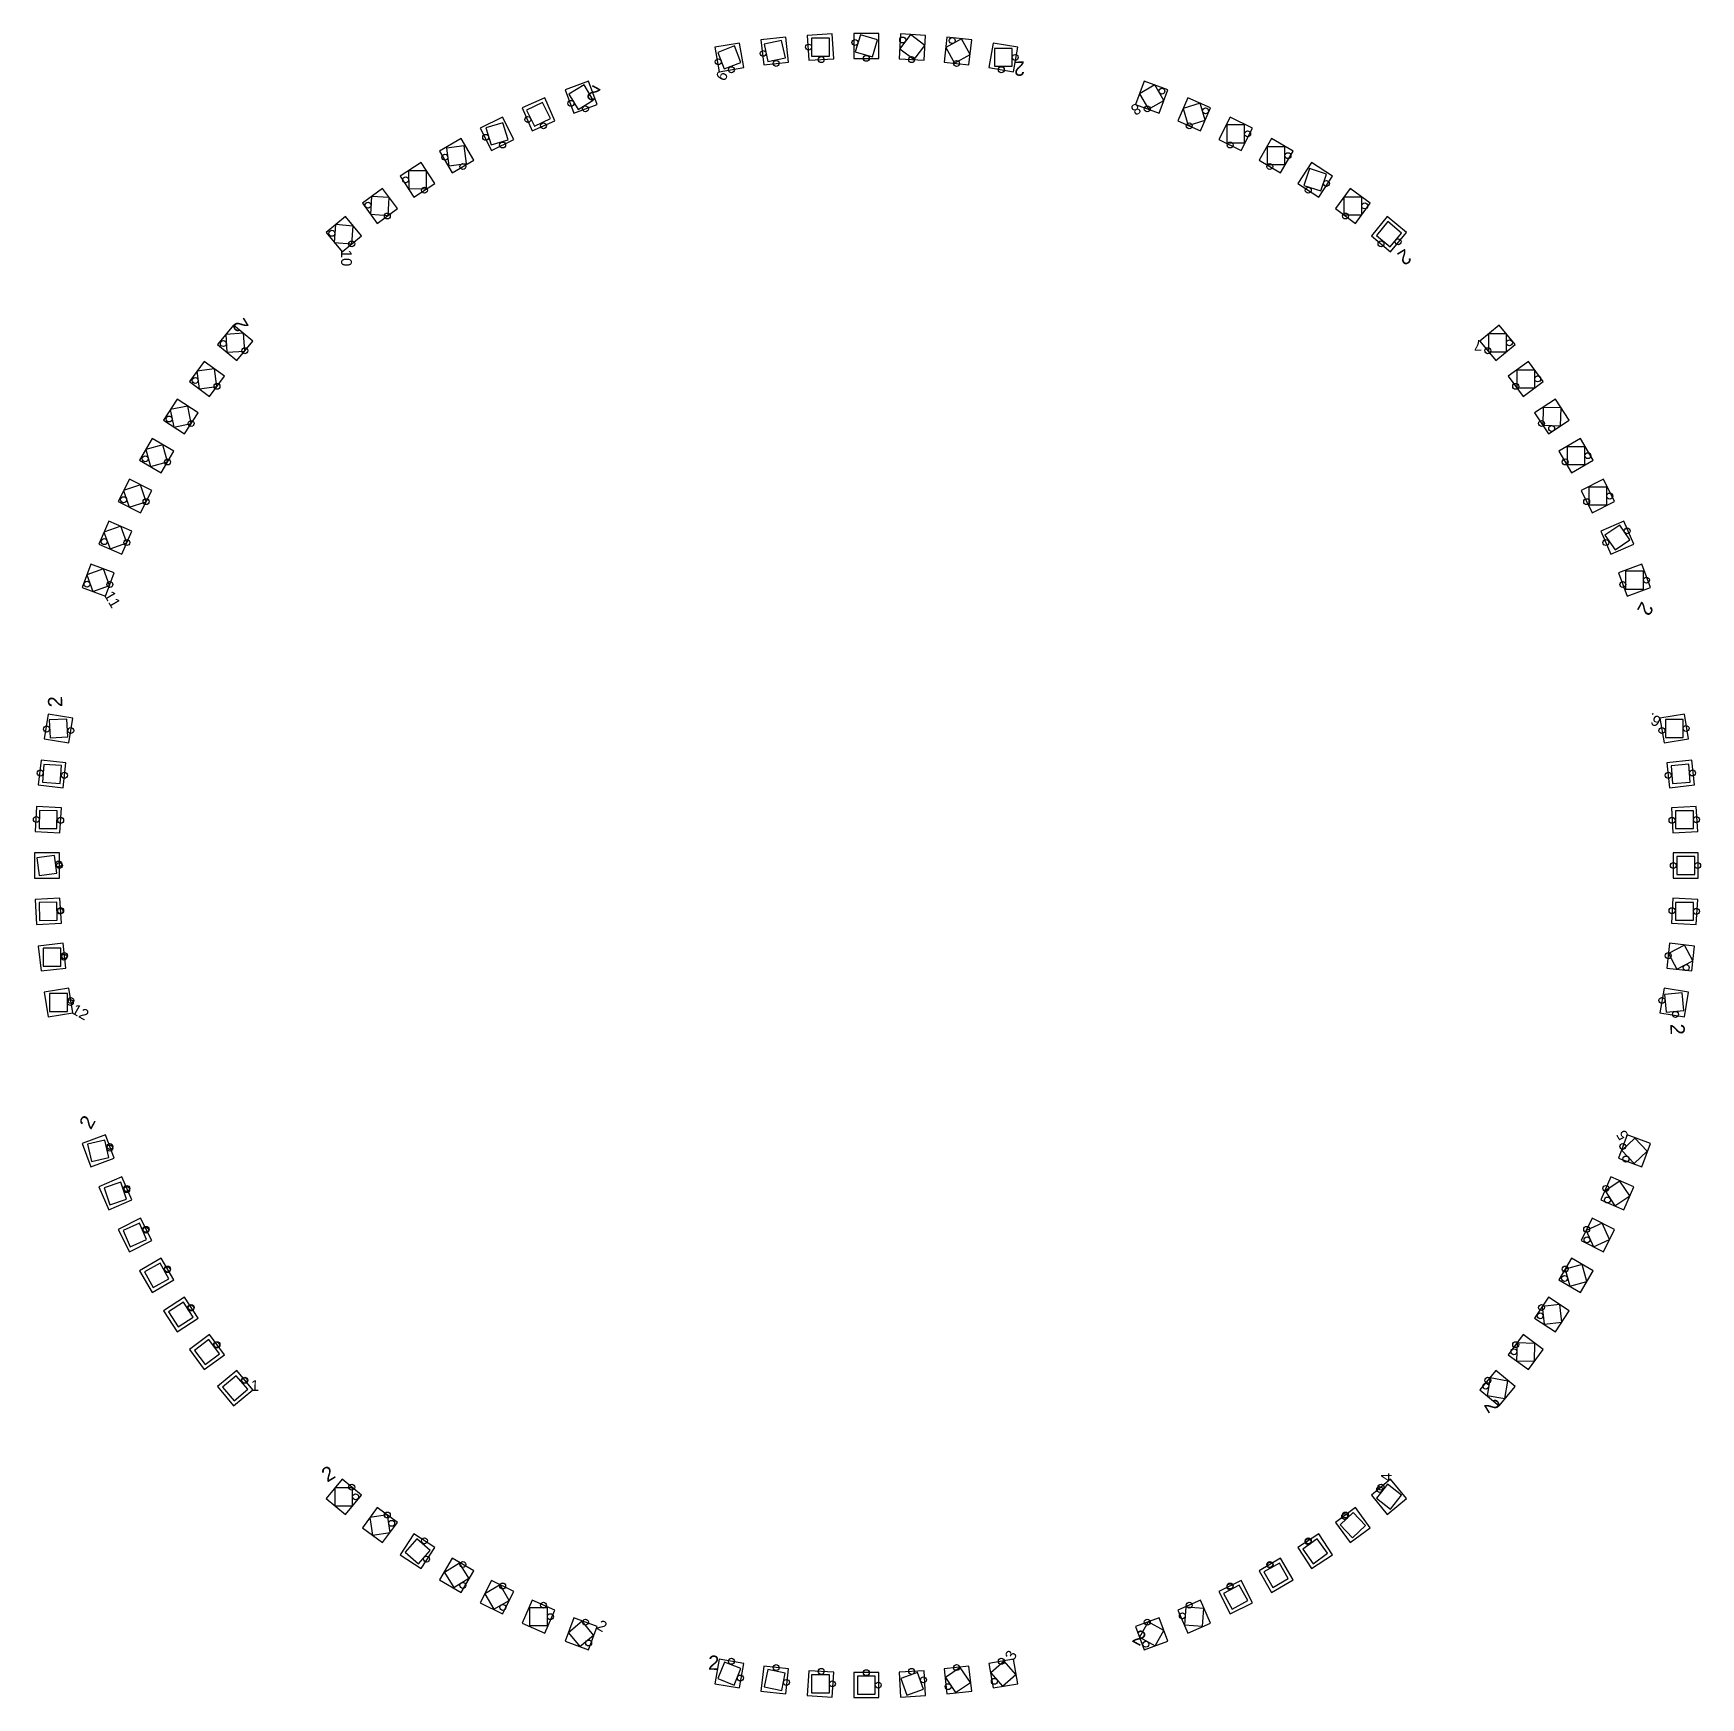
# Model space of a CAD drawing. Extents: x -281 to 281, y -280 to 280.
import ezdxf

# ---------------------------------------------------------------- set-up
doc = ezdxf.new("R2010")
doc.units = 0
doc.header["$MEASUREMENT"] = 0
doc.layers.get('0').update_dxf_attribs({"linetype": 'CONTINUOUS'})
doc.layers.add('EVERYTHING', color=7, linetype='CONTINUOUS')
doc.styles.get("Standard").update_dxf_attribs({"font": 'ARIAL.TTF'})

msp = doc.modelspace()

# ---------------------------------------------------------------- linework, layer by layer
at = {"layer": 'EVERYTHING', "color": 0}
for points in [[(-41.3, 268.66), (-42.7, 276.96), (-51, 275.56), (-49.6, 267.26)], [(-44.46, 276), (-50.04, 273.8), (-47.84, 268.22), (-42.26, 270.42)], [(-26.2, 270.56), (-27.14, 278.92), (-35.5, 277.98), (-34.56, 269.62)], [(-28.55, 277.83), (-34.41, 276.57), (-33.15, 270.71), (-27.29, 271.97)], [(-11.01, 271.6), (-11.48, 280.01), (-19.89, 279.54), (-19.42, 271.13)], [(-12.44, 278.56), (-18.44, 278.58), (-18.46, 272.58), (-12.46, 272.56)], [(4.21, 271.79), (4.21, 280.21), (-4.21, 280.21), (-4.21, 271.79)], [(3.72, 278.03), (-2.03, 279.72), (-3.72, 273.97), (2.03, 272.28)], [(19.42, 271.13), (19.89, 279.54), (11.48, 280.01), (11.01, 271.6)], [(19.65, 276.17), (14.85, 279.77), (11.25, 274.97), (16.05, 271.37)], [(34.56, 269.62), (35.5, 277.98), (27.14, 278.92), (26.2, 270.56)], [(34.92, 273.08), (32.04, 278.34), (26.78, 275.46), (29.66, 270.2)], [(49.6, 267.26), (51, 275.56), (42.7, 276.96), (41.3, 268.66)], [(43.15, 269.11), (49.15, 269.11), (49.15, 275.11), (43.15, 275.11)], [(-90.68, 256.25), (-93.61, 264.14), (-101.5, 261.21), (-98.57, 253.32)], [(98.57, 253.32), (101.5, 261.21), (93.61, 264.14), (90.68, 256.25)], [(-104.88, 250.78), (-108.25, 258.49), (-115.96, 255.12), (-112.59, 247.41)], [(-95.09, 262.85), (-100.21, 259.73), (-97.09, 254.61), (-91.97, 257.73)], [(95.01, 254.63), (100.19, 257.65), (97.17, 262.83), (91.99, 259.81)], [(112.59, 247.41), (115.96, 255.12), (108.25, 258.49), (104.88, 250.78)], [(-109.04, 256.96), (-114.43, 254.33), (-111.8, 248.94), (-106.41, 251.57)], [(108.41, 249.21), (114.16, 250.94), (112.43, 256.69), (106.68, 254.96)], [(-118.75, 244.51), (-122.55, 252.03), (-130.07, 248.23), (-126.27, 240.71)], [(-122.43, 250.12), (-128.16, 248.35), (-126.39, 242.62), (-120.66, 244.39)], [(126.27, 240.71), (130.07, 248.23), (122.55, 252.03), (118.75, 244.51)], [(121.41, 243.37), (127.41, 243.37), (127.41, 249.37), (121.41, 249.37)], [(-132.25, 237.48), (-136.46, 244.77), (-143.75, 240.56), (-139.54, 233.27)], [(-135.42, 242.39), (-141.37, 241.6), (-140.58, 235.65), (-134.63, 236.44)], [(139.54, 233.27), (143.75, 240.56), (136.46, 244.77), (132.25, 237.48)], [(135, 236.02), (141, 236.02), (141, 242.02), (135, 242.02)], [(-145.33, 229.7), (-149.94, 236.75), (-156.99, 232.14), (-152.38, 225.09)], [(152.38, 225.09), (156.99, 232.14), (149.94, 236.75), (145.33, 229.7)], [(-148.18, 233.94), (-154.18, 233.9), (-154.14, 227.9), (-148.14, 227.94)], [(147.37, 229.01), (153.07, 227.13), (154.95, 232.83), (149.25, 234.71)], [(-157.96, 221.21), (-162.96, 227.99), (-169.74, 222.99), (-164.74, 216.21)], [(-160.67, 224.91), (-166.66, 225.28), (-167.03, 219.29), (-161.04, 218.92)], [(164.74, 216.21), (169.74, 222.99), (162.96, 227.99), (157.96, 221.21)], [(160.85, 219.1), (166.85, 219.1), (166.85, 225.1), (160.85, 225.1)], [(-170.09, 212.02), (-175.46, 218.51), (-181.95, 213.14), (-176.58, 206.65)], [(-172.8, 215.34), (-178.78, 215.8), (-179.24, 209.82), (-173.26, 209.36)], [(176.58, 206.65), (181.95, 213.14), (175.46, 218.51), (170.09, 212.02)], [(171.8, 212.19), (176.41, 208.36), (180.24, 212.97), (175.63, 216.8)], [(-206.65, 176.58), (-213.14, 181.95), (-218.51, 175.46), (-212.02, 170.09)], [(212.02, 170.09), (218.51, 175.46), (213.14, 181.95), (206.65, 176.58)], [(-209.79, 179.21), (-215.77, 178.81), (-215.37, 172.83), (-209.39, 173.23)], [(209.58, 173.02), (215.58, 173.02), (215.58, 179.02), (209.58, 179.02)], [(-216.21, 164.74), (-222.99, 169.74), (-227.99, 162.96), (-221.21, 157.96)], [(221.21, 157.96), (227.99, 162.96), (222.99, 169.74), (216.21, 164.74)], [(-219.52, 167.22), (-225.47, 166.43), (-224.68, 160.48), (-218.73, 161.27)], [(219.1, 160.85), (225.1, 160.85), (225.1, 166.85), (219.1, 166.85)], [(-225.09, 152.38), (-232.14, 156.99), (-236.75, 149.94), (-229.7, 145.33)], [(-228.58, 154.7), (-234.46, 153.5), (-233.26, 147.62), (-227.38, 148.82)], [(229.7, 145.33), (236.75, 149.94), (232.14, 156.99), (225.09, 152.38)], [(227.99, 154.23), (227.85, 148.23), (233.85, 148.09), (233.99, 154.09)], [(-233.27, 139.54), (-240.56, 143.75), (-244.77, 136.46), (-237.48, 132.25)], [(-236.91, 141.68), (-242.7, 140.11), (-241.13, 134.32), (-235.34, 135.89)], [(237.48, 132.25), (244.77, 136.46), (240.56, 143.75), (233.27, 139.54)], [(236.02, 135), (242.02, 135), (242.02, 141), (236.02, 141)], [(-240.71, 126.27), (-248.23, 130.07), (-252.03, 122.55), (-244.51, 118.75)], [(244.51, 118.75), (252.03, 122.55), (248.23, 130.07), (240.71, 126.27)], [(-244.45, 128.19), (-250.15, 126.33), (-248.29, 120.63), (-242.59, 122.49)], [(243.37, 121.41), (249.37, 121.41), (249.37, 127.41), (243.37, 127.41)], [(-247.41, 112.59), (-255.12, 115.96), (-258.49, 108.25), (-250.78, 104.88)], [(-251.15, 114.26), (-256.79, 112.22), (-254.75, 106.58), (-249.11, 108.62)], [(250.78, 104.88), (258.49, 108.25), (255.12, 115.96), (247.41, 112.59)], [(252.17, 106.25), (257.12, 109.64), (253.73, 114.59), (248.78, 111.2)], [(-253.32, 98.57), (-261.21, 101.5), (-264.14, 93.61), (-256.25, 90.68)], [(256.25, 90.68), (264.14, 93.61), (261.21, 101.5), (253.32, 98.57)], [(-256.94, 99.94), (-262.58, 97.88), (-260.52, 92.24), (-254.88, 94.3)], [(255.73, 93.09), (261.73, 93.09), (261.73, 99.09), (255.73, 99.09)], [(-267.26, 49.6), (-275.56, 51), (-276.96, 42.7), (-268.66, 41.3)], [(268.66, 41.3), (276.96, 42.7), (275.56, 51), (267.26, 49.6)], [(-269.26, 49.29), (-275.25, 49), (-274.96, 43.01), (-268.97, 43.3)], [(269.11, 43.15), (275.11, 43.15), (275.11, 49.15), (269.11, 49.15)], [(-269.62, 34.56), (-277.98, 35.5), (-278.92, 27.14), (-270.56, 26.2)], [(-271.07, 33.63), (-277.05, 34.05), (-277.47, 28.07), (-271.49, 27.65)], [(270.56, 26.2), (278.92, 27.14), (277.98, 35.5), (269.62, 34.56)], [(271.52, 27.62), (277.5, 28.1), (277.02, 34.08), (271.04, 33.6)], [(-271.13, 19.42), (-279.54, 19.89), (-280.01, 11.48), (-271.6, 11.01)], [(-272.53, 18.41), (-278.53, 18.49), (-278.61, 12.49), (-272.61, 12.41)], [(271.6, 11.01), (280.01, 11.48), (279.54, 19.89), (271.13, 19.42)], [(272.57, 12.45), (278.57, 12.45), (278.57, 18.45), (272.57, 18.45)], [(-271.79, 4.21), (-280.21, 4.21), (-280.21, -4.21), (-271.79, -4.21)], [(-278.59, -3.36), (-272.64, -2.59), (-273.41, 3.36), (-279.36, 2.59)], [(271.79, -4.21), (280.21, -4.21), (280.21, 4.21), (271.79, 4.21)], [(273, -3), (279, -3), (279, 3), (273, 3)], [(-271.6, -11.01), (-280.01, -11.48), (-279.54, -19.89), (-271.13, -19.42)], [(271.13, -19.42), (279.54, -19.89), (280.01, -11.48), (271.6, -11.01)], [(-278.51, -18.5), (-272.52, -18.39), (-272.63, -12.4), (-278.62, -12.51)], [(272.57, -18.45), (278.57, -18.45), (278.57, -12.45), (272.57, -12.45)], [(-270.56, -26.2), (-278.92, -27.14), (-277.98, -35.5), (-269.62, -34.56)], [(-277.27, -33.85), (-271.27, -33.85), (-271.27, -27.85), (-277.27, -27.85)], [(269.62, -34.56), (277.98, -35.5), (278.92, -27.14), (270.56, -26.2)], [(270.21, -29.61), (273.03, -34.91), (278.33, -32.09), (275.51, -26.79)], [(-268.66, -41.3), (-276.96, -42.7), (-275.56, -51), (-267.26, -49.6)], [(-275.11, -49.15), (-269.11, -49.15), (-269.11, -43.15), (-275.11, -43.15)], [(267.26, -49.6), (275.56, -51), (276.96, -42.7), (268.66, -41.3)], [(268.83, -43.46), (269.42, -49.43), (275.39, -48.84), (274.8, -42.87)], [(-256.25, -90.68), (-264.14, -93.61), (-261.21, -101.5), (-253.32, -98.57)], [(-260.94, -99.71), (-255.11, -98.3), (-256.52, -92.47), (-262.35, -93.88)], [(253.32, -98.57), (261.21, -101.5), (264.14, -93.61), (256.25, -90.68)], [(258.83, -91.85), (254.49, -95.99), (258.63, -100.33), (262.97, -96.19)], [(-250.78, -104.88), (-258.49, -108.25), (-255.12, -115.96), (-247.41, -112.59)], [(-254.84, -114.22), (-249.15, -112.31), (-251.06, -106.62), (-256.75, -108.53)], [(247.41, -112.59), (255.12, -115.96), (258.49, -108.25), (250.78, -104.88)], [(253.8, -106.26), (248.79, -109.57), (252.1, -114.58), (257.11, -111.27)], [(-244.51, -118.75), (-252.03, -122.55), (-248.23, -130.07), (-240.71, -126.27)], [(-247.92, -128.36), (-242.42, -125.96), (-244.82, -120.46), (-250.32, -122.86)], [(240.71, -126.27), (248.23, -130.07), (252.03, -122.55), (244.51, -118.75)], [(247.88, -120.44), (242.4, -122.9), (244.86, -128.38), (250.34, -125.92)], [(-237.48, -132.25), (-244.77, -136.46), (-240.56, -143.75), (-233.27, -139.54)], [(-240.24, -142.06), (-234.96, -139.22), (-237.8, -133.94), (-243.08, -136.78)], [(233.27, -139.54), (240.56, -143.75), (244.77, -136.46), (237.48, -132.25)], [(241.11, -134.31), (235.33, -135.91), (236.93, -141.69), (242.71, -140.09)], [(-229.7, -145.33), (-236.75, -149.94), (-232.14, -156.99), (-225.09, -152.38)], [(225.09, -152.38), (232.14, -156.99), (236.75, -149.94), (229.7, -145.33)], [(-231.81, -155.31), (-226.77, -152.05), (-230.03, -147.01), (-235.07, -150.27)], [(233.54, -147.82), (227.58, -148.54), (228.3, -154.5), (234.26, -153.78)], [(-221.21, -157.96), (-227.99, -162.96), (-222.99, -169.74), (-216.21, -164.74)], [(-222.69, -168.05), (-217.9, -164.44), (-221.51, -159.65), (-226.3, -163.26)], [(216.21, -164.74), (222.99, -169.74), (227.99, -162.96), (221.21, -157.96)], [(225.18, -160.94), (219.19, -160.77), (219.02, -166.76), (225.01, -166.93)], [(-212.02, -170.09), (-218.51, -175.46), (-213.14, -181.95), (-206.65, -176.58)], [(-212.89, -180.25), (-208.35, -176.33), (-212.27, -171.79), (-216.81, -175.71)], [(206.65, -176.58), (213.14, -181.95), (218.51, -175.46), (212.02, -170.09)], [(216.06, -173.59), (210.15, -172.54), (209.1, -178.45), (215.01, -179.5)], [(-176.58, -206.65), (-181.95, -213.14), (-175.46, -218.51), (-170.09, -212.02)], [(170.09, -212.02), (175.46, -218.51), (181.95, -213.14), (176.58, -206.65)], [(-179.02, -215.58), (-173.02, -215.58), (-173.02, -209.58), (-179.02, -209.58)], [(180.23, -212.08), (175.52, -208.37), (171.81, -213.08), (176.52, -216.79)], [(-164.74, -216.21), (-169.74, -222.99), (-162.96, -227.99), (-157.96, -221.21)], [(-166.38, -225.51), (-160.44, -224.63), (-161.32, -218.69), (-167.26, -219.57)], [(157.96, -221.21), (162.96, -227.99), (169.74, -222.99), (164.74, -216.21)], [(168.09, -222.2), (163.95, -217.86), (159.61, -222), (163.75, -226.34)], [(-152.38, -225.09), (-156.99, -232.14), (-149.94, -236.75), (-145.33, -229.7)], [(-155.39, -231.21), (-150.87, -235.15), (-146.93, -230.63), (-151.45, -226.69)], [(145.33, -229.7), (149.94, -236.75), (156.99, -232.14), (152.38, -225.09)], [(155.35, -231.59), (151.83, -226.73), (146.97, -230.25), (150.49, -235.11)], [(-139.54, -233.27), (-143.75, -240.56), (-136.46, -244.77), (-132.25, -237.48)], [(-142.13, -238.04), (-138.98, -243.15), (-133.87, -240), (-137.02, -234.89)], [(132.25, -237.48), (136.46, -244.77), (143.75, -240.56), (139.54, -233.27)], [(142.09, -240.14), (139.12, -234.93), (133.91, -237.9), (136.88, -243.11)], [(-126.27, -240.71), (-130.07, -248.23), (-122.55, -252.03), (-118.75, -244.51)], [(118.75, -244.51), (122.55, -252.03), (130.07, -248.23), (126.27, -240.71)], [(-128.51, -245.27), (-125.51, -250.47), (-120.31, -247.47), (-123.31, -242.27)], [(128.48, -247.55), (125.59, -242.3), (120.34, -245.19), (123.23, -250.44)], [(-112.59, -247.41), (-115.96, -255.12), (-108.25, -258.49), (-104.88, -250.78)], [(-113.42, -255.95), (-107.42, -255.95), (-107.42, -249.95), (-113.42, -249.95)], [(104.88, -250.78), (108.25, -258.49), (115.96, -255.12), (112.59, -247.41)], [(113.64, -250.18), (107.65, -249.73), (107.2, -255.72), (113.19, -256.17)], [(-98.57, -253.32), (-101.5, -261.21), (-93.61, -264.14), (-90.68, -256.25)], [(-100.31, -258.34), (-96.48, -262.95), (-91.87, -259.12), (-95.7, -254.51)], [(90.68, -256.25), (93.61, -264.14), (101.5, -261.21), (98.57, -253.32)], [(94.92, -254.65), (92.01, -259.9), (97.26, -262.81), (100.17, -257.56)], [(-49.6, -267.26), (-51, -275.56), (-42.7, -276.96), (-41.3, -268.66)], [(-50.05, -273.79), (-44.47, -276.01), (-42.25, -270.43), (-47.83, -268.21)], [(41.3, -268.66), (42.7, -276.96), (51, -275.56), (49.6, -267.26)], [(46.46, -267.88), (41.92, -271.8), (45.84, -276.34), (50.38, -272.42)], [(-34.56, -269.62), (-35.5, -277.98), (-27.14, -278.92), (-26.2, -270.56)], [(-34.4, -276.6), (-28.52, -277.82), (-27.3, -271.94), (-33.18, -270.72)], [(-19.42, -271.13), (-19.89, -279.54), (-11.48, -280.01), (-11.01, -271.6)], [(-18.44, -278.58), (-12.44, -278.56), (-12.46, -272.56), (-18.46, -272.58)], [(-4.21, -271.79), (-4.21, -280.21), (4.21, -280.21), (4.21, -271.79)], [(-3, -279), (3, -279), (3, -273), (-3, -273)], [(11.01, -271.6), (11.48, -280.01), (19.89, -279.54), (19.42, -271.13)], [(13.63, -279.4), (19.28, -277.39), (17.27, -271.74), (11.62, -273.75)], [(26.2, -270.56), (27.14, -278.92), (35.5, -277.98), (34.56, -269.62)], [(31.65, -270.1), (26.68, -273.47), (30.05, -278.44), (35.02, -275.07)]]:
    msp.add_lwpolyline(points, close=True, dxfattribs=at)
for centre in [(-19.45, 275.59), (-3.84, 277.13), (12.25, 277.97), (28.93, 277.78), (-49.87, 270.64), (-34.76, 273.43), (-30.38, 270.09), (-15.21, 271.37), (0, 271.79), (15.21, 271.37), (30.38, 270.09), (50.15, 272.11), (-45.45, 267.96), (45.45, 267.96), (99.55, 260.74), (-99.5, 256.65), (-94.62, 254.78), (94.62, 254.78), (114.25, 254.1), (-114.01, 251.19), (-108.74, 249.09), (108.74, 249.09), (128.41, 246.37), (-128.23, 245.19), (-122.51, 242.61), (122.51, 242.61), (-141.96, 238.49), (-135.89, 235.37), (135.89, 235.37), (142, 239.02), (-155.16, 230.89), (154.96, 229.67), (-148.85, 227.4), (148.85, 227.4), (-167.84, 222.34), (-161.35, 218.71), (161.35, 218.71), (167.85, 222.1), (-180.01, 212.89), (-173.34, 209.34), (173.34, 209.34), (179.1, 210.03), (-216.57, 175.75), (-209.34, 173.34), (209.34, 173.34), (216.58, 176.02), (-226.06, 163.32), (226.1, 163.85), (-218.71, 161.35), (218.71, 161.35), (-234.84, 150.36), (-227.4, 148.85), (227.4, 148.85), (230.82, 147.16), (-242.88, 136.96), (-235.37, 135.89), (235.37, 135.89), (243.02, 138), (-250.17, 123.17), (250.37, 124.41), (-242.61, 122.51), (242.61, 122.51), (256.25, 112.68), (-256.71, 109.06), (-249.09, 108.74), (249.09, 108.74), (-262.49, 94.72), (-254.78, 94.62), (254.78, 94.62), (262.73, 96.09), (-276.11, 45.95), (-267.96, 45.45), (267.96, 45.45), (276.11, 46.15), (-278.26, 31.13), (-270.09, 30.38), (270.09, 30.38), (278.26, 31.17), (-279.57, 15.5), (-271.37, 15.21), (271.37, 15.21), (279.57, 15.45), (-272.03, 0.51), (-271.79, 0), (271.79, 0), (280, 0), (-271.57, -15.38), (-271.37, -15.21), (271.37, -15.21), (279.57, -15.45), (-270.27, -30.85), (-270.09, -30.38), (270.09, -30.38), (276.15, -34.38), (-267.96, -45.45), (267.96, -45.45), (-268.11, -46.15), (272.5, -50.13), (-254.84, -95.15), (-254.78, -94.62), (254.78, -94.62), (255.84, -98.85), (-249.16, -109.14), (-249.09, -108.74), (249.09, -108.74), (249.61, -112.63), (-242.7, -122.81), (-242.61, -122.51), (242.61, -122.51), (242.72, -126.05), (-235.5, -136.1), (-235.37, -135.89), (235.16, -139.06), (235.37, -135.89), (-227.56, -148.99), (-227.4, -148.85), (226.95, -151.64), (227.4, -148.85), (-218.91, -161.44), (-218.71, -161.35), (218.1, -163.74), (218.71, -161.35), (-209.55, -173.41), (-209.34, -173.34), (209.34, -173.34), (208.64, -175.32), (-173.34, -209.34), (-172.02, -212.58), (172.88, -210.11), (173.34, -209.34), (-161.35, -218.71), (161.09, -219.2), (161.35, -218.71), (-159.89, -221.52), (-148.85, -227.4), (148.81, -227.68), (148.85, -227.4), (-148.14, -233.55), (-135.89, -235.37), (135.89, -235.37), (136.02, -235.54), (-135.9, -242.42), (-122.51, -242.61), (122.48, -242.87), (122.51, -242.61), (-122.41, -249.83), (-108.74, -249.09), (-106.42, -252.95), (106.43, -252.65), (108.74, -249.09), (-94.62, -254.78), (94.62, -254.78), (-93.54, -261.81), (94.15, -262.23), (-45.45, -267.96), (-30.38, -270.09), (30.38, -270.09), (45.45, -267.96), (-42.43, -273.59), (-26.93, -275.08), (-15.21, -271.37), (-11.45, -275.56), (0, -271.79), (4, -276), (15.21, -271.37), (19.22, -274.22), (43.12, -274.72), (27.54, -276.51)]:
    msp.add_circle(centre, 1, dxfattribs=at)

# ---------------------------------------------------------------- texts
at = {"color": 0}
for s, height, rotation, p in [('2', 4.8, 181.52, (53.35, 270.79)), ('9', 3.6, 240.35, (-49.54, 268.05)), ('2', 4.8, 151.52, (-89.19, 261.19)), ('8', 3.6, 210.35, (91.12, 256.9)), ('10', 3.6, 270.35, (-176.93, 207.36)), ('2', 4.8, 211.52, (181.6, 207.84)), ('2', 4.8, 121.52, (-207.84, 181.6)), ('7', 3.6, 180.35, (207.36, 176.93)), ('11', 3.6, 300.35, (-256.9, 91.12)), ('2', 4.8, 241.52, (261.19, 89.19)), ('2', 4.8, 91.52, (-270.79, 53.35)), ('6.', 3.6, 150.35, (268.05, 49.54)), ('12', 3.6, 330.35, (-268.05, -49.54)), ('2', 4.8, 271.52, (270.79, -53.35)), ('2', 4.8, 61.52, (-261.19, -89.19)), ('5', 3.6, 120.35, (256.9, -91.12)), ('1', 3.6, 359.65, (-207.36, -176.93)), ('2', 4.8, 301.52, (207.84, -181.6)), ('2', 4.8, 31.52, (-181.6, -207.84)), ('4', 3.6, 90.35, (176.93, -207.36)), ('2', 3.6, 329.65, (-91.12, -256.9)), ('2', 4.8, 331.52, (89.19, -261.19)), ('2', 4.8, 358.48, (-53.35, -270.79)), ('3', 3.6, 60.35, (49.54, -268.05))]:
    msp.add_text(s, height=height, rotation=rotation, dxfattribs=at).set_placement(p)

doc.saveas('drawing.dxf')
